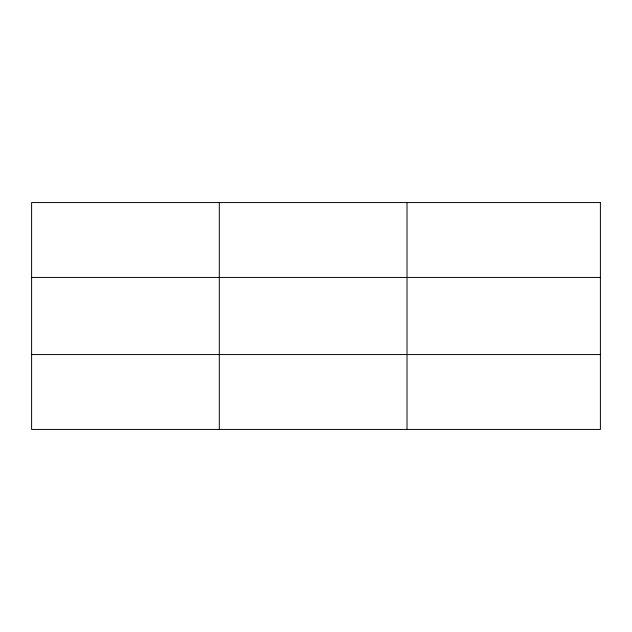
<?xml version="1.0" encoding="UTF-8"?>
<svg xmlns="http://www.w3.org/2000/svg" width="632" height="632" viewBox="0 0 632 632"><rect width="100%" height="100%" fill="white"/><g stroke="black" fill="none" stroke-linecap="round" stroke-linejoin="round"><path stroke-width="0.95" d="M219.304 429.436L219.304 202.564M407.008 429.436L407.008 202.564M31.6 277.432L600.4 277.432M31.6 354.568L600.4 354.568M600.4 202.564L600.4 429.436L31.6 429.436L31.6 202.564L600.4 202.564"/></g></svg>
